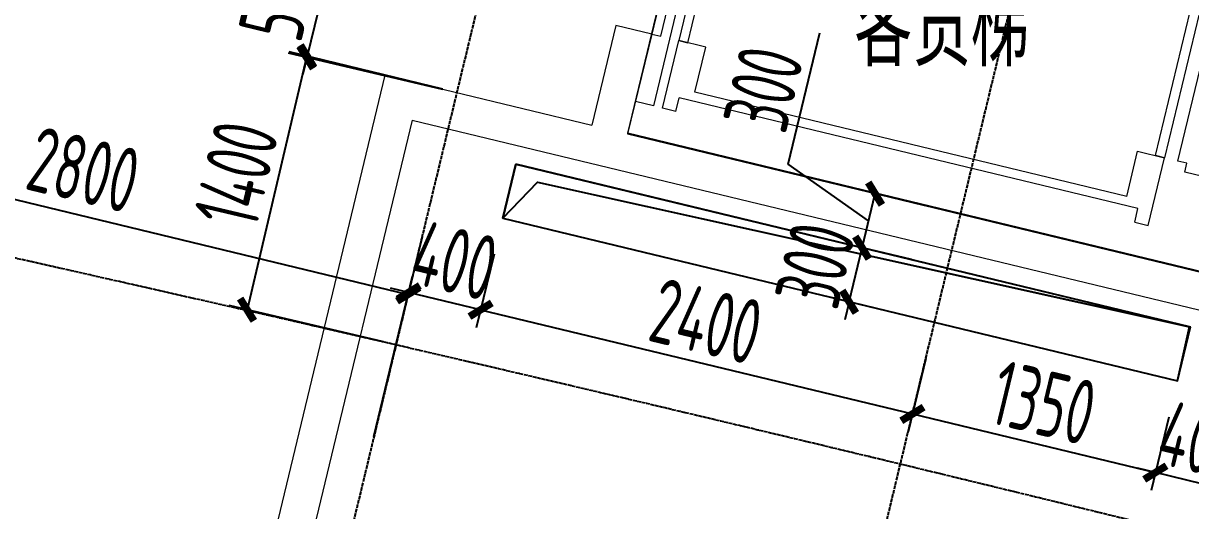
# Model space of a CAD drawing. Header units: millimetres. Extents: x 11677979 to 24947533, y -12764720 to -6308891.
# Drawn here: x 11845248 to 11851555, y -6398795 to -6396166 of the extents above; entities that cross this region are included whole.
import ezdxf
from ezdxf.enums import TextEntityAlignment as Align

# ---------------------------------------------------------------- set-up
doc = ezdxf.new("R2010")
doc.units = ezdxf.units.MM
doc.header["$LTSCALE"] = 10
for name, pattern in [('A2-RG-AXIS$0$CENTER', [2, 1.25, -0.25, 0.25, -0.25]), ('A2-RG-AXIS$0$DOTE', [2.42, 2, -0.2, 0.02, -0.2]), ('A2-RI-F4$0$A2-RG-AXIS$0$CENTER', [2, 1.25, -0.25, 0.25, -0.25]), ('A2-RI-F4$0$A2-RG-AXIS$0$DOTE', [2.42, 2, -0.2, 0.02, -0.2])]:
    doc.linetypes.add(name, pattern=pattern)
for name, color, linetype in [('A2-RB-F4$0$$34$A-DIMS-100', 1, 'Continuous'), ('A2-RB-F4$0$A-DIMS-100', 1, 'Continuous'), ('A2-RG-AXIS$0$A-GRID', 1, 'A2-RG-AXIS$0$CENTER'), ('A2-RI-F4$0$A-HOLE', 2, 'Continuous'), ('A2-RI-F4$0$A-SYMB-AREA', 4, 'Continuous'), ('A2-RI-F4$0$A-SYMB-NAME', 4, 'Continuous'), ('A2-RI-F4$0$A-SYMB-VOID', 35, 'Continuous'), ('A2-RI-F4$0$A2-RB-F4$0$$34$A-DIMS-100', 1, 'Continuous'), ('A2-RI-F4$0$A2-RB-F4$0$A-DIMS-100', 1, 'Continuous'), ('A2-RI-F4$0$A2-RG-AXIS$0$A-GRID', 1, 'A2-RI-F4$0$A2-RG-AXIS$0$CENTER')]:
    doc.layers.add(name, color=color, linetype=linetype)
for name, color, linetype, lineweight in [('A2-RI-F4$0$A-WALL', 7, 'Continuous', 5), ('A2-RI-F4$0$A2-RV-F4$0$$0$an-stairs', 3, 'Continuous', 9), ('A2-RV-F4$0$$0$an-stairs', 3, 'Continuous', 9)]:
    doc.layers.add(name, color=color, linetype=linetype, lineweight=lineweight)
doc.styles.add('A2-RB-F4$0$$0$XD2008', font='hzs.shx', dxfattribs={"width": 0.7, "bigfont": 'hztxt.shx'})
doc.styles.add('A2-RB-F4$0$XD2008', font='hzs.shx', dxfattribs={"width": 0.7, "bigfont": 'hztxt.shx'})
doc.styles.add('A2-RI-F4$0$A2-RB-F4$0$$0$XD2008', font='hzs.shx', dxfattribs={"width": 0.7, "bigfont": 'hztxt.shx'})
doc.styles.add('A2-RI-F4$0$A2-RB-F4$0$XD2008', font='hzs.shx', dxfattribs={"width": 0.7, "bigfont": 'hztxt.shx'})
doc.styles.add('A2-RI-F4$0$ECADI', font='hzs.shx', dxfattribs={"width": 0.7, "bigfont": 'hztxt.shx'})
doc.dimstyles.new('A2-RB-F4$0$$0$XD100$0', dxfattribs={"dimscale": 100, "dimtxt": 3.5, "dimasz": 1, "dimexe": 1, "dimexo": 2, "dimgap": 0.5, "dimtad": 1, "dimdec": 0, "dimdsep": 46, "dimtxsty": 'A2-RB-F4$0$$0$XD2008', "dimblk1": 'A2-RB-F4$0$$20$_ArchTick', "dimblk2": 'A2-RB-F4$0$$20$_ArchTick', "dimsah": 1, "dimcen": 2.5, "dimclrt": 4, "dimaunit": 1, "dimadec": 0, "dimazin": 0, "dimtfac": 1, "dimtdec": 0, "dimtix": 1, "dimtmove": 2, "dimatfit": 3, "dimfxl": 0, "dimtolj": 1, "dimtzin": 0, "dimarcsym": 0})
doc.dimstyles.new('A2-RB-F4$0$XD100$0', dxfattribs={"dimscale": 100, "dimtxt": 3.5, "dimasz": 1, "dimexe": 1, "dimexo": 2, "dimgap": 0.5, "dimtad": 1, "dimdec": 0, "dimdsep": 46, "dimtxsty": 'A2-RB-F4$0$XD2008', "dimblk1": 'A2-RB-F4$0$_ArchTick', "dimblk2": 'A2-RB-F4$0$_ArchTick', "dimsah": 1, "dimcen": 2.5, "dimclrt": 4, "dimaunit": 1, "dimadec": 0, "dimazin": 0, "dimtfac": 1, "dimtdec": 0, "dimtix": 1, "dimtmove": 1, "dimatfit": 3, "dimfxl": 0, "dimtolj": 1, "dimtzin": 0, "dimarcsym": 0})
doc.dimstyles.new('A2-RI-F4$0$A2-RB-F4$0$$0$XD100$0', dxfattribs={"dimscale": 100, "dimtxt": 3.5, "dimasz": 1, "dimexe": 1, "dimexo": 2, "dimgap": 0.5, "dimtad": 1, "dimdec": 0, "dimdsep": 46, "dimtxsty": 'A2-RI-F4$0$A2-RB-F4$0$$0$XD2008', "dimblk1": 'A2-RI-F4$0$A2-RB-F4$0$$20$_ArchTick', "dimblk2": 'A2-RI-F4$0$A2-RB-F4$0$$20$_ArchTick', "dimsah": 1, "dimcen": 2.5, "dimclrt": 4, "dimaunit": 1, "dimadec": 0, "dimazin": 0, "dimtfac": 1, "dimtdec": 0, "dimtix": 1, "dimtmove": 2, "dimatfit": 3, "dimfxl": 0, "dimtolj": 1, "dimtzin": 0, "dimarcsym": 0})
doc.dimstyles.new('A2-RI-F4$0$A2-RB-F4$0$XD100$0', dxfattribs={"dimscale": 100, "dimtxt": 3.5, "dimasz": 1, "dimexe": 1, "dimexo": 2, "dimgap": 0.5, "dimtad": 1, "dimdec": 0, "dimdsep": 46, "dimtxsty": 'A2-RI-F4$0$A2-RB-F4$0$XD2008', "dimblk1": 'A2-RI-F4$0$A2-RB-F4$0$_ArchTick', "dimblk2": 'A2-RI-F4$0$A2-RB-F4$0$_ArchTick', "dimsah": 1, "dimcen": 2.5, "dimclrt": 4, "dimaunit": 1, "dimadec": 0, "dimazin": 0, "dimtfac": 1, "dimtdec": 0, "dimtix": 1, "dimtmove": 1, "dimatfit": 3, "dimfxl": 0, "dimtolj": 1, "dimtzin": 0, "dimarcsym": 0})

# ---------------------------------------------------------------- blocks, each defined once
blk = doc.blocks.new('A2-RV-F4$0$kt1')
at = {"layer": 'A2-RV-F4$0$$0$an-stairs', "color": 3}
for p, q in [((-3296, 1095), (-105.8, 1345.8)), ((-105.8, 1345.8), (105.8, -1345.8)), ((-441, 1143.9), (-515.8, 1138.1)), ((-509.9, 1063.3), (-515.8, 1138.1)), ((-411.6, 770.1), (-441, 1143.9)), ((-3084.3, -1596.7), (-3296, 1095)), ((-3052.1, 863.4), (-509.9, 1063.3)), ((-2973.4, 819.4), (-580.8, 1007.6)), ((-561.2, 758.3), (-580.8, 1007.6)), ((-3282.3, 920.5), (-3182.6, 928.4)), ((-3182.6, 928.4), (-2998.3, -1414.4)), ((-3132.7, 932.3), (-3058, 938.2)), ((-3103.3, 558.4), (-3132.7, 932.3)), ((-3052.1, 863.4), (-3058, 938.2)), ((-2953.8, 570.2), (-2973.4, 819.4)), ((-561.2, 758.3), (-411.6, 770.1)), ((-2953.8, 570.2), (-3103.3, 558.4)), ((-435.7, -836.7), (-286.2, -825)), ((-416.1, -1086), (-435.7, -836.7)), ((-256.8, -1198.8), (-286.2, -825)), ((-2828.4, -1024.9), (-2977.9, -1036.6)), ((-2948.5, -1410.5), (-2977.9, -1036.6)), ((-2808.8, -1274.1), (-2828.4, -1024.9)), ((-337.5, -1129.9), (-2879.6, -1329.8)), ((-416.1, -1086), (-2808.8, -1274.1)), ((-331.6, -1204.7), (-337.5, -1129.9)), ((-331.6, -1204.7), (-256.8, -1198.8)), ((105.8, -1345.8), (-3084.3, -1596.7)), ((-2873.7, -1404.6), (-2879.6, -1329.8)), ((-2998.3, -1414.4), (-3098, -1422.2)), ((-2873.7, -1404.6), (-2948.5, -1410.5))]:
    blk.add_line(p, q, dxfattribs=at)
for points in [[(-61.9, -807.3), (-58, -857.2), (-157.7, -865), (-161.6, -815.2), (-211.4, -819.1), (-336.9, 776), (-287, 779.9), (-290.9, 829.7), (-191.3, 837.6), (-187.3, 787.7), (-137.5, 791.7), (-12.1, -803.4)], [(-398.8, -31.4), (-348.9, -27.4), (-411.6, 770.1), (-461.5, 766.2)], [(-3140.3, -246.9), (-3190.2, -250.9), (-3252.9, 546.7), (-3203, 550.6)], [(-2990.8, -235.2), (-3040.6, -239.1), (-3103.3, 558.4), (-3053.5, 562.4)], [(-398.8, -31.4), (-348.9, -27.4), (-286.2, -825), (-336.1, -828.9)], [(-3140.3, -246.9), (-3190.2, -250.9), (-3127.4, -1048.4), (-3077.6, -1044.5)], [(-2990.8, -235.2), (-3040.6, -239.1), (-2977.9, -1036.6), (-2928.1, -1032.7)]]:
    blk.add_lwpolyline(points, close=True, dxfattribs=at)
blk = doc.blocks.new('A2-RV-F4')
at = {"rotation": 341.952321880232}
blk.add_blockref('A2-RV-F4$0$kt1', (11851941.2, -6396195.8), dxfattribs=at)
blk = doc.blocks.new('A2-RB-F4$0$$20$_ArchTick')
at = {"color": 0, "linetype": 'ByBlock', "const_width": 0.4}
blk.add_lwpolyline([(-0.5, -0.5), (0.5, 0.5)], dxfattribs=at)
blk = doc.blocks.new('*D346')
at = {"layer": 'A2-RB-F4$0$$34$A-DIMS-100', "color": 0, "lineweight": -2, "ltscale": 3, "transparency": 16777216}
for p, q in [((11844420.3, -6397738.7), (11844628.5, -6396874.8)), ((11844605.1, -6396972.1), (11847327.1, -6397628.1)), ((11847142.3, -6398394.8), (11847350.5, -6397530.9))]:
    blk.add_line(p, q, dxfattribs=at)
at = {"layer": 'Defpoints', "color": 0, "ltscale": 3, "transparency": 16777216}
for p in [(11847327.1, -6397628.1), (11844373.4, -6397933.1), (11847095.5, -6398589.2)]:
    blk.add_point(p, dxfattribs=at)
at = {"layer": 'A2-RB-F4$0$$34$A-DIMS-100', "color": 0, "lineweight": -2, "ltscale": 3, "transparency": 16777216, "xscale": 100, "yscale": 100, "zscale": 100}
for p, rotation in [((11844605.1, -6396972.1), 166.448663403082), ((11847327.1, -6397628.1), 346.448663403082)]:
    blk.add_blockref('A2-RB-F4$0$$20$_ArchTick', p, dxfattribs=dict(at, rotation=rotation))
at = {"layer": 'A2-RB-F4$0$$34$A-DIMS-100', "color": 4, "ltscale": 3, "transparency": 16777216, "insert": (11845573.4, -6396956.2), "char_height": 350, "attachment_point": 5, "rotation": 346.44866, "style": 'A2-RB-F4$0$$0$XD2008'}
blk.add_mtext('\\A1;2800', dxfattribs=at)
blk = doc.blocks.new('A2-RB-F4$0$_ArchTick')
at = {"color": 0, "linetype": 'ByBlock', "const_width": 0.4}
blk.add_lwpolyline([(-0.5, -0.5), (0.5, 0.5)], dxfattribs=at)
blk = doc.blocks.new('*D288')
at = {"layer": 'A2-RB-F4$0$A-DIMS-100', "color": 0, "lineweight": -2, "transparency": 16777216}
for p, q in [((11847401.9, -6397317.7), (11847306.2, -6397714.8)), ((11847790.8, -6397411.5), (11847695.1, -6397808.5)), ((11847329.7, -6397617.5), (11847232.4, -6397594.1)), ((11847718.5, -6397711.3), (11847329.7, -6397617.5)), ((11847718.5, -6397711.3), (11847815.7, -6397734.7))]:
    blk.add_line(p, q, dxfattribs=at)
at = {"layer": 'Defpoints', "color": 0, "transparency": 16777216}
for p in [(11847448.8, -6397123.3), (11847837.6, -6397217), (11847329.7, -6397617.5)]:
    blk.add_point(p, dxfattribs=at)
at = {"layer": 'A2-RB-F4$0$A-DIMS-100', "color": 0, "lineweight": -2, "transparency": 16777216, "xscale": 100, "yscale": 100, "zscale": 100}
for p, rotation in [((11847329.7, -6397617.5), 346.4486596404055), ((11847718.5, -6397711.3), 166.4486596404056)]:
    blk.add_blockref('A2-RB-F4$0$_ArchTick', p, dxfattribs=dict(at, rotation=rotation))
at = {"layer": 'A2-RB-F4$0$A-DIMS-100', "color": 4, "transparency": 16777216, "insert": (11847576.8, -6397445.7), "char_height": 350, "attachment_point": 5, "rotation": 346.44866, "style": 'A2-RB-F4$0$XD2008'}
blk.add_mtext('\\A1;400', dxfattribs=at)
blk = doc.blocks.new('*D289')
at = {"layer": 'A2-RB-F4$0$A-DIMS-100', "color": 0, "lineweight": -2, "transparency": 16777216}
for p, q in [((11847790.8, -6397411.5), (11847695.1, -6397808.5)), ((11847718.5, -6397711.3), (11850051.7, -6398273.6)), ((11850124, -6397973.8), (11850028.3, -6398370.8))]:
    blk.add_line(p, q, dxfattribs=at)
at = {"layer": 'Defpoints', "color": 0, "transparency": 16777216}
for p in [(11847837.6, -6397217), (11850170.8, -6397779.4), (11850051.7, -6398273.6)]:
    blk.add_point(p, dxfattribs=at)
at = {"layer": 'A2-RB-F4$0$A-DIMS-100', "color": 0, "lineweight": -2, "transparency": 16777216, "xscale": 100, "yscale": 100, "zscale": 100}
for p, rotation in [((11847718.5, -6397711.3), 166.4486538849018), ((11850051.7, -6398273.6), 346.4486538849018)]:
    blk.add_blockref('A2-RB-F4$0$_ArchTick', p, dxfattribs=dict(at, rotation=rotation))
at = {"layer": 'A2-RB-F4$0$A-DIMS-100', "color": 4, "transparency": 16777216, "insert": (11848937.8, -6397773.7), "char_height": 350, "attachment_point": 5, "rotation": 346.44865, "style": 'A2-RB-F4$0$XD2008'}
blk.add_mtext('\\A1;2400', dxfattribs=at)
blk = doc.blocks.new('*D290')
at = {"layer": 'A2-RB-F4$0$A-DIMS-100', "color": 0, "lineweight": -2, "transparency": 16777216}
for p, q in [((11850124, -6397973.8), (11850028.3, -6398370.8)), ((11850051.7, -6398273.6), (11851364.1, -6398590)), ((11851436.4, -6398290.2), (11851340.7, -6398687.2))]:
    blk.add_line(p, q, dxfattribs=at)
at = {"layer": 'Defpoints', "color": 0, "transparency": 16777216}
for p in [(11850170.8, -6397779.4), (11851483.2, -6398095.7), (11851364.1, -6398590)]:
    blk.add_point(p, dxfattribs=at)
at = {"layer": 'A2-RB-F4$0$A-DIMS-100', "color": 0, "lineweight": -2, "transparency": 16777216, "xscale": 100, "yscale": 100, "zscale": 100}
for p, rotation in [((11850051.7, -6398273.6), 166.4486538847832), ((11851364.1, -6398590), 346.4486538847832)]:
    blk.add_blockref('A2-RB-F4$0$_ArchTick', p, dxfattribs=dict(at, rotation=rotation))
at = {"layer": 'A2-RB-F4$0$A-DIMS-100', "color": 4, "transparency": 16777216, "insert": (11850760.6, -6398213.1), "char_height": 350, "attachment_point": 5, "rotation": 346.44865, "style": 'A2-RB-F4$0$XD2008'}
blk.add_mtext('\\A1;1350', dxfattribs=at)
blk = doc.blocks.new('*D291')
at = {"layer": 'A2-RB-F4$0$A-DIMS-100', "color": 0, "lineweight": -2, "transparency": 16777216}
for p, q in [((11851436.4, -6398290.2), (11851340.7, -6398687.2)), ((11851825.2, -6398383.9), (11851729.6, -6398780.9)), ((11851364.1, -6398590), (11851266.9, -6398566.5)), ((11851753, -6398683.7), (11851364.1, -6398590)), ((11851753, -6398683.7), (11851850.2, -6398707.1))]:
    blk.add_line(p, q, dxfattribs=at)
at = {"layer": 'Defpoints', "color": 0, "transparency": 16777216}
for p in [(11851483.2, -6398095.7), (11851872.1, -6398189.5), (11851364.1, -6398590)]:
    blk.add_point(p, dxfattribs=at)
at = {"layer": 'A2-RB-F4$0$A-DIMS-100', "color": 0, "lineweight": -2, "transparency": 16777216, "xscale": 100, "yscale": 100, "zscale": 100}
for p, rotation in [((11851364.1, -6398590), 346.4486941735833), ((11851753, -6398683.7), 166.4486941735833)]:
    blk.add_blockref('A2-RB-F4$0$_ArchTick', p, dxfattribs=dict(at, rotation=rotation))
at = {"layer": 'A2-RB-F4$0$A-DIMS-100', "color": 4, "transparency": 16777216, "insert": (11851611.3, -6398418.1), "char_height": 350, "attachment_point": 5, "rotation": 346.44869, "style": 'A2-RB-F4$0$XD2008'}
blk.add_mtext('\\A1;400', dxfattribs=at)
blk = doc.blocks.new('*D317')
at = {"layer": 'A2-RB-F4$0$A-DIMS-100', "color": 0, "lineweight": -2, "transparency": 16777216}
for p, q in [((11846777.3, -6396349.1), (11846456.3, -6397710.9)), ((11847514, -6396522.8), (11846680, -6396326.2)), ((11847193, -6397884.6), (11846359, -6397688))]:
    blk.add_line(p, q, dxfattribs=at)
at = {"layer": 'Defpoints', "color": 0, "transparency": 16777216}
for p in [(11847708.7, -6396568.7), (11846456.3, -6397710.9), (11847387.7, -6397930.5)]:
    blk.add_point(p, dxfattribs=at)
at = {"layer": 'A2-RB-F4$0$A-DIMS-100', "color": 0, "lineweight": -2, "transparency": 16777216, "xscale": 100, "yscale": 100, "zscale": 100}
for p, rotation in [((11846777.3, -6396349.1), 76.73599419999337), ((11846456.3, -6397710.9), 256.7359941999933)]:
    blk.add_blockref('A2-RB-F4$0$_ArchTick', p, dxfattribs=dict(at, rotation=rotation))
at = {"layer": 'A2-RB-F4$0$A-DIMS-100', "color": 4, "transparency": 16777216, "insert": (11846397.8, -6396978.4), "char_height": 350, "attachment_point": 5, "rotation": 76.73599, "style": 'A2-RB-F4$0$XD2008'}
blk.add_mtext('\\A1;1400', dxfattribs=at)
blk = doc.blocks.new('*D318')
at = {"layer": 'A2-RB-F4$0$A-DIMS-100', "color": 0, "lineweight": -2, "transparency": 16777216}
for p, q in [((11846912.7, -6395804.1), (11846936.3, -6395706.9)), ((11847645.3, -6395981.9), (11846815.5, -6395780.5)), ((11846912.7, -6395804.1), (11846781.7, -6396343.7)), ((11847514.3, -6396521.5), (11846684.5, -6396320.1)), ((11846781.7, -6396343.7), (11846758.1, -6396440.8))]:
    blk.add_line(p, q, dxfattribs=at)
at = {"layer": 'Defpoints', "color": 0, "transparency": 16777216}
for p in [(11847839.7, -6396029.1), (11846781.7, -6396343.7), (11847708.7, -6396568.7)]:
    blk.add_point(p, dxfattribs=at)
at = {"layer": 'A2-RB-F4$0$A-DIMS-100', "color": 0, "lineweight": -2, "transparency": 16777216, "xscale": 100, "yscale": 100, "zscale": 100}
for p, rotation in [((11846912.7, -6395804.1), 256.3555000022105), ((11846781.7, -6396343.7), 76.35550000221056)]:
    blk.add_blockref('A2-RB-F4$0$_ArchTick', p, dxfattribs=dict(at, rotation=rotation))
at = {"layer": 'A2-RB-F4$0$A-DIMS-100', "color": 4, "transparency": 16777216, "insert": (11846628.6, -6396020.8), "char_height": 350, "attachment_point": 5, "rotation": 76.3555, "style": 'A2-RB-F4$0$XD2008'}
blk.add_mtext('\\A1;550', dxfattribs=at)
blk = doc.blocks.new('*D320')
at = {"layer": 'A2-RB-F4$0$A-DIMS-100', "color": 0, "lineweight": -2, "transparency": 16777216}
for p, q in [((11849779.5, -6397376.5), (11849803, -6397279.3)), ((11850046.7, -6397440.9), (11849682.3, -6397353.1)), ((11849709.2, -6397668.1), (11849779.5, -6397376.5)), ((11849976.4, -6397732.5), (11849612, -6397644.7)), ((11849709.2, -6397668.1), (11849685.8, -6397765.4))]:
    blk.add_line(p, q, dxfattribs=at)
at = {"layer": 'Defpoints', "color": 0, "transparency": 16777216}
for p in [(11849779.5, -6397376.5), (11850241.1, -6397487.7), (11850170.8, -6397779.4)]:
    blk.add_point(p, dxfattribs=at)
at = {"layer": 'A2-RB-F4$0$A-DIMS-100', "color": 0, "lineweight": -2, "transparency": 16777216, "xscale": 100, "yscale": 100, "zscale": 100}
for p, rotation in [((11849779.5, -6397376.5), 256.4486365041279), ((11849709.2, -6397668.1), 76.44863650412783)]:
    blk.add_blockref('A2-RB-F4$0$_ArchTick', p, dxfattribs=dict(at, rotation=rotation))
at = {"layer": 'A2-RB-F4$0$A-DIMS-100', "color": 4, "transparency": 16777216, "insert": (11849525.7, -6397469.6), "char_height": 350, "attachment_point": 5, "rotation": 76.44864, "style": 'A2-RB-F4$0$XD2008'}
blk.add_mtext('\\A1;300', dxfattribs=at)
blk = doc.blocks.new('*D321')
at = {"layer": 'A2-RB-F4$0$A-DIMS-100', "color": 0, "lineweight": -2, "transparency": 16777216}
for p, q in [((11849379.8, -6396926.1), (11849550.8, -6396216.4)), ((11849814.7, -6397230.7), (11849379.8, -6396926.1)), ((11850117, -6397149.2), (11849752.6, -6397061.4)), ((11849779.5, -6397376.5), (11849849.8, -6397084.8)), ((11850046.7, -6397440.9), (11849682.3, -6397353.1))]:
    blk.add_line(p, q, dxfattribs=at)
at = {"layer": 'Defpoints', "color": 0, "transparency": 16777216}
for p in [(11849849.8, -6397084.8), (11850311.4, -6397196.1), (11850241.1, -6397487.7)]:
    blk.add_point(p, dxfattribs=at)
at = {"layer": 'A2-RB-F4$0$A-DIMS-100', "color": 0, "lineweight": -2, "transparency": 16777216, "xscale": 100, "yscale": 100, "zscale": 100}
for p, rotation in [((11849849.8, -6397084.8), 76.44863650412785), ((11849779.5, -6397376.5), 256.4486365041279)]:
    blk.add_blockref('A2-RB-F4$0$_ArchTick', p, dxfattribs=dict(at, rotation=rotation))
at = {"layer": 'A2-RB-F4$0$A-DIMS-100', "color": 4, "transparency": 16777216, "insert": (11849246.6, -6396518.5), "char_height": 350, "attachment_point": 5, "rotation": 76.44864, "style": 'A2-RB-F4$0$XD2008'}
blk.add_mtext('\\A1;300', dxfattribs=at)
blk = doc.blocks.new('A2-RG-AXIS')
at = {"layer": 'A2-RG-AXIS$0$A-GRID', "linetype": 'A2-RG-AXIS$0$DOTE'}
for p, q in [((11852463.3, -6376318.4), (11846488, -6401109.5)), ((11845769.4, -6416040.8), (11855178.4, -6377003.5))]:
    blk.add_line(p, q, dxfattribs=at)
for radius in [304100, 300800]:
    blk.add_arc((11778730.7, -6694178.7), radius, 75.589285, 95.407644, dxfattribs=at)
blk = doc.blocks.new('A2-RI-F4$0$5erhfh')
at = {"layer": 'A2-RI-F4$0$A-SYMB-AREA', "style": 'A2-RI-F4$0$ECADI', "width": 0.7}
blk.add_attdef('340M2', text='', height=2.5, dxfattribs=at).set_placement((0, 1.25), align=Align.MIDDLE_LEFT)
at = {"layer": 'A2-RI-F4$0$A-SYMB-NAME', "style": 'A2-RI-F4$0$ECADI', "width": 0.7}
blk.add_attdef('CHINESENAME', (-12.292, 3.087), '', height=4.5, dxfattribs=at)
blk = doc.blocks.new('A2-RI-F4$0$A2-RB-F4$0$$20$_ArchTick')
at = {"color": 0, "linetype": 'ByBlock', "const_width": 0.4}
blk.add_lwpolyline([(-0.5, -0.5), (0.5, 0.5)], dxfattribs=at)
blk = doc.blocks.new('*D871')
at = {"layer": 'A2-RI-F4$0$A2-RB-F4$0$$34$A-DIMS-100', "color": 0, "lineweight": -2, "ltscale": 3, "transparency": 16777216}
for p, q in [((11844420.3, -6397738.7), (11844628.5, -6396874.8)), ((11844605.1, -6396972.1), (11847327.1, -6397628.1)), ((11847142.3, -6398394.8), (11847350.5, -6397530.9))]:
    blk.add_line(p, q, dxfattribs=at)
at = {"layer": 'Defpoints', "color": 0, "ltscale": 3, "transparency": 16777216}
for p in [(11847327.1, -6397628.1), (11844373.4, -6397933.1), (11847095.5, -6398589.2)]:
    blk.add_point(p, dxfattribs=at)
at = {"layer": 'A2-RI-F4$0$A2-RB-F4$0$$34$A-DIMS-100', "color": 0, "lineweight": -2, "ltscale": 3, "transparency": 16777216, "xscale": 100, "yscale": 100, "zscale": 100}
for p, rotation in [((11844605.1, -6396972.1), 166.448663403082), ((11847327.1, -6397628.1), 346.448663403082)]:
    blk.add_blockref('A2-RI-F4$0$A2-RB-F4$0$$20$_ArchTick', p, dxfattribs=dict(at, rotation=rotation))
at = {"layer": 'A2-RI-F4$0$A2-RB-F4$0$$34$A-DIMS-100', "color": 4, "ltscale": 3, "transparency": 16777216, "insert": (11845573.4, -6396956.2), "char_height": 350, "attachment_point": 5, "rotation": 346.44866, "style": 'A2-RI-F4$0$A2-RB-F4$0$$0$XD2008'}
blk.add_mtext('\\A1;2800', dxfattribs=at)
blk = doc.blocks.new('A2-RI-F4$0$A2-RB-F4$0$_ArchTick')
at = {"color": 0, "linetype": 'ByBlock', "const_width": 0.4}
blk.add_lwpolyline([(-0.5, -0.5), (0.5, 0.5)], dxfattribs=at)
blk = doc.blocks.new('*D813')
at = {"layer": 'A2-RI-F4$0$A2-RB-F4$0$A-DIMS-100', "color": 0, "lineweight": -2, "transparency": 16777216}
for p, q in [((11847401.9, -6397317.7), (11847306.2, -6397714.8)), ((11847790.8, -6397411.5), (11847695.1, -6397808.5)), ((11847329.7, -6397617.5), (11847232.4, -6397594.1)), ((11847718.5, -6397711.3), (11847329.7, -6397617.5)), ((11847718.5, -6397711.3), (11847815.7, -6397734.7))]:
    blk.add_line(p, q, dxfattribs=at)
at = {"layer": 'Defpoints', "color": 0, "transparency": 16777216}
for p in [(11847448.8, -6397123.3), (11847837.6, -6397217), (11847329.7, -6397617.5)]:
    blk.add_point(p, dxfattribs=at)
at = {"layer": 'A2-RI-F4$0$A2-RB-F4$0$A-DIMS-100', "color": 0, "lineweight": -2, "transparency": 16777216, "xscale": 100, "yscale": 100, "zscale": 100}
for p, rotation in [((11847329.7, -6397617.5), 346.4486596404055), ((11847718.5, -6397711.3), 166.4486596404056)]:
    blk.add_blockref('A2-RI-F4$0$A2-RB-F4$0$_ArchTick', p, dxfattribs=dict(at, rotation=rotation))
at = {"layer": 'A2-RI-F4$0$A2-RB-F4$0$A-DIMS-100', "color": 4, "transparency": 16777216, "insert": (11847576.8, -6397445.7), "char_height": 350, "attachment_point": 5, "rotation": 346.44866, "style": 'A2-RI-F4$0$A2-RB-F4$0$XD2008'}
blk.add_mtext('\\A1;400', dxfattribs=at)
blk = doc.blocks.new('*D814')
at = {"layer": 'A2-RI-F4$0$A2-RB-F4$0$A-DIMS-100', "color": 0, "lineweight": -2, "transparency": 16777216}
for p, q in [((11847790.8, -6397411.5), (11847695.1, -6397808.5)), ((11847718.5, -6397711.3), (11850051.7, -6398273.6)), ((11850124, -6397973.8), (11850028.3, -6398370.8))]:
    blk.add_line(p, q, dxfattribs=at)
at = {"layer": 'Defpoints', "color": 0, "transparency": 16777216}
for p in [(11847837.6, -6397217), (11850170.8, -6397779.4), (11850051.7, -6398273.6)]:
    blk.add_point(p, dxfattribs=at)
at = {"layer": 'A2-RI-F4$0$A2-RB-F4$0$A-DIMS-100', "color": 0, "lineweight": -2, "transparency": 16777216, "xscale": 100, "yscale": 100, "zscale": 100}
for p, rotation in [((11847718.5, -6397711.3), 166.4486538849018), ((11850051.7, -6398273.6), 346.4486538849018)]:
    blk.add_blockref('A2-RI-F4$0$A2-RB-F4$0$_ArchTick', p, dxfattribs=dict(at, rotation=rotation))
at = {"layer": 'A2-RI-F4$0$A2-RB-F4$0$A-DIMS-100', "color": 4, "transparency": 16777216, "insert": (11848937.8, -6397773.7), "char_height": 350, "attachment_point": 5, "rotation": 346.44865, "style": 'A2-RI-F4$0$A2-RB-F4$0$XD2008'}
blk.add_mtext('\\A1;2400', dxfattribs=at)
blk = doc.blocks.new('*D815')
at = {"layer": 'A2-RI-F4$0$A2-RB-F4$0$A-DIMS-100', "color": 0, "lineweight": -2, "transparency": 16777216}
for p, q in [((11850124, -6397973.8), (11850028.3, -6398370.8)), ((11850051.7, -6398273.6), (11851364.1, -6398590)), ((11851436.4, -6398290.2), (11851340.7, -6398687.2))]:
    blk.add_line(p, q, dxfattribs=at)
at = {"layer": 'Defpoints', "color": 0, "transparency": 16777216}
for p in [(11850170.8, -6397779.4), (11851483.2, -6398095.7), (11851364.1, -6398590)]:
    blk.add_point(p, dxfattribs=at)
at = {"layer": 'A2-RI-F4$0$A2-RB-F4$0$A-DIMS-100', "color": 0, "lineweight": -2, "transparency": 16777216, "xscale": 100, "yscale": 100, "zscale": 100}
for p, rotation in [((11850051.7, -6398273.6), 166.4486538847832), ((11851364.1, -6398590), 346.4486538847832)]:
    blk.add_blockref('A2-RI-F4$0$A2-RB-F4$0$_ArchTick', p, dxfattribs=dict(at, rotation=rotation))
at = {"layer": 'A2-RI-F4$0$A2-RB-F4$0$A-DIMS-100', "color": 4, "transparency": 16777216, "insert": (11850760.6, -6398213.1), "char_height": 350, "attachment_point": 5, "rotation": 346.44865, "style": 'A2-RI-F4$0$A2-RB-F4$0$XD2008'}
blk.add_mtext('\\A1;1350', dxfattribs=at)
blk = doc.blocks.new('*D816')
at = {"layer": 'A2-RI-F4$0$A2-RB-F4$0$A-DIMS-100', "color": 0, "lineweight": -2, "transparency": 16777216}
for p, q in [((11851436.4, -6398290.2), (11851340.7, -6398687.2)), ((11851825.2, -6398383.9), (11851729.6, -6398780.9)), ((11851364.1, -6398590), (11851266.9, -6398566.5)), ((11851753, -6398683.7), (11851364.1, -6398590)), ((11851753, -6398683.7), (11851850.2, -6398707.1))]:
    blk.add_line(p, q, dxfattribs=at)
at = {"layer": 'Defpoints', "color": 0, "transparency": 16777216}
for p in [(11851483.2, -6398095.7), (11851872.1, -6398189.5), (11851364.1, -6398590)]:
    blk.add_point(p, dxfattribs=at)
at = {"layer": 'A2-RI-F4$0$A2-RB-F4$0$A-DIMS-100', "color": 0, "lineweight": -2, "transparency": 16777216, "xscale": 100, "yscale": 100, "zscale": 100}
for p, rotation in [((11851364.1, -6398590), 346.4486941735833), ((11851753, -6398683.7), 166.4486941735833)]:
    blk.add_blockref('A2-RI-F4$0$A2-RB-F4$0$_ArchTick', p, dxfattribs=dict(at, rotation=rotation))
at = {"layer": 'A2-RI-F4$0$A2-RB-F4$0$A-DIMS-100', "color": 4, "transparency": 16777216, "insert": (11851611.3, -6398418.1), "char_height": 350, "attachment_point": 5, "rotation": 346.44869, "style": 'A2-RI-F4$0$A2-RB-F4$0$XD2008'}
blk.add_mtext('\\A1;400', dxfattribs=at)
blk = doc.blocks.new('*D842')
at = {"layer": 'A2-RI-F4$0$A2-RB-F4$0$A-DIMS-100', "color": 0, "lineweight": -2, "transparency": 16777216}
for p, q in [((11846777.3, -6396349.1), (11846456.3, -6397710.9)), ((11847514, -6396522.8), (11846680, -6396326.2)), ((11847193, -6397884.6), (11846359, -6397688))]:
    blk.add_line(p, q, dxfattribs=at)
at = {"layer": 'Defpoints', "color": 0, "transparency": 16777216}
for p in [(11847708.7, -6396568.7), (11846456.3, -6397710.9), (11847387.7, -6397930.5)]:
    blk.add_point(p, dxfattribs=at)
at = {"layer": 'A2-RI-F4$0$A2-RB-F4$0$A-DIMS-100', "color": 0, "lineweight": -2, "transparency": 16777216, "xscale": 100, "yscale": 100, "zscale": 100}
for p, rotation in [((11846777.3, -6396349.1), 76.73599419999337), ((11846456.3, -6397710.9), 256.7359941999933)]:
    blk.add_blockref('A2-RI-F4$0$A2-RB-F4$0$_ArchTick', p, dxfattribs=dict(at, rotation=rotation))
at = {"layer": 'A2-RI-F4$0$A2-RB-F4$0$A-DIMS-100', "color": 4, "transparency": 16777216, "insert": (11846397.8, -6396978.4), "char_height": 350, "attachment_point": 5, "rotation": 76.73599, "style": 'A2-RI-F4$0$A2-RB-F4$0$XD2008'}
blk.add_mtext('\\A1;1400', dxfattribs=at)
blk = doc.blocks.new('*D843')
at = {"layer": 'A2-RI-F4$0$A2-RB-F4$0$A-DIMS-100', "color": 0, "lineweight": -2, "transparency": 16777216}
for p, q in [((11846912.7, -6395804.1), (11846936.3, -6395706.9)), ((11847645.3, -6395981.9), (11846815.5, -6395780.5)), ((11846912.7, -6395804.1), (11846781.7, -6396343.7)), ((11847514.3, -6396521.5), (11846684.5, -6396320.1)), ((11846781.7, -6396343.7), (11846758.1, -6396440.8))]:
    blk.add_line(p, q, dxfattribs=at)
at = {"layer": 'Defpoints', "color": 0, "transparency": 16777216}
for p in [(11847839.7, -6396029.1), (11846781.7, -6396343.7), (11847708.7, -6396568.7)]:
    blk.add_point(p, dxfattribs=at)
at = {"layer": 'A2-RI-F4$0$A2-RB-F4$0$A-DIMS-100', "color": 0, "lineweight": -2, "transparency": 16777216, "xscale": 100, "yscale": 100, "zscale": 100}
for p, rotation in [((11846912.7, -6395804.1), 256.3555000022105), ((11846781.7, -6396343.7), 76.35550000221056)]:
    blk.add_blockref('A2-RI-F4$0$A2-RB-F4$0$_ArchTick', p, dxfattribs=dict(at, rotation=rotation))
at = {"layer": 'A2-RI-F4$0$A2-RB-F4$0$A-DIMS-100', "color": 4, "transparency": 16777216, "insert": (11846628.6, -6396020.8), "char_height": 350, "attachment_point": 5, "rotation": 76.3555, "style": 'A2-RI-F4$0$A2-RB-F4$0$XD2008'}
blk.add_mtext('\\A1;550', dxfattribs=at)
blk = doc.blocks.new('*D845')
at = {"layer": 'A2-RI-F4$0$A2-RB-F4$0$A-DIMS-100', "color": 0, "lineweight": -2, "transparency": 16777216}
for p, q in [((11849779.5, -6397376.5), (11849803, -6397279.3)), ((11850046.7, -6397440.9), (11849682.3, -6397353.1)), ((11849709.2, -6397668.1), (11849779.5, -6397376.5)), ((11849976.4, -6397732.5), (11849612, -6397644.7)), ((11849709.2, -6397668.1), (11849685.8, -6397765.4))]:
    blk.add_line(p, q, dxfattribs=at)
at = {"layer": 'Defpoints', "color": 0, "transparency": 16777216}
for p in [(11849779.5, -6397376.5), (11850241.1, -6397487.7), (11850170.8, -6397779.4)]:
    blk.add_point(p, dxfattribs=at)
at = {"layer": 'A2-RI-F4$0$A2-RB-F4$0$A-DIMS-100', "color": 0, "lineweight": -2, "transparency": 16777216, "xscale": 100, "yscale": 100, "zscale": 100}
for p, rotation in [((11849779.5, -6397376.5), 256.4486365041279), ((11849709.2, -6397668.1), 76.44863650412783)]:
    blk.add_blockref('A2-RI-F4$0$A2-RB-F4$0$_ArchTick', p, dxfattribs=dict(at, rotation=rotation))
at = {"layer": 'A2-RI-F4$0$A2-RB-F4$0$A-DIMS-100', "color": 4, "transparency": 16777216, "insert": (11849525.7, -6397469.6), "char_height": 350, "attachment_point": 5, "rotation": 76.44864, "style": 'A2-RI-F4$0$A2-RB-F4$0$XD2008'}
blk.add_mtext('\\A1;300', dxfattribs=at)
blk = doc.blocks.new('*D846')
at = {"layer": 'A2-RI-F4$0$A2-RB-F4$0$A-DIMS-100', "color": 0, "lineweight": -2, "transparency": 16777216}
for p, q in [((11849379.8, -6396926.1), (11849550.8, -6396216.4)), ((11849814.7, -6397230.7), (11849379.8, -6396926.1)), ((11850117, -6397149.2), (11849752.6, -6397061.4)), ((11849779.5, -6397376.5), (11849849.8, -6397084.8)), ((11850046.7, -6397440.9), (11849682.3, -6397353.1))]:
    blk.add_line(p, q, dxfattribs=at)
at = {"layer": 'Defpoints', "color": 0, "transparency": 16777216}
for p in [(11849849.8, -6397084.8), (11850311.4, -6397196.1), (11850241.1, -6397487.7)]:
    blk.add_point(p, dxfattribs=at)
at = {"layer": 'A2-RI-F4$0$A2-RB-F4$0$A-DIMS-100', "color": 0, "lineweight": -2, "transparency": 16777216, "xscale": 100, "yscale": 100, "zscale": 100}
for p, rotation in [((11849849.8, -6397084.8), 76.44863650412785), ((11849779.5, -6397376.5), 256.4486365041279)]:
    blk.add_blockref('A2-RI-F4$0$A2-RB-F4$0$_ArchTick', p, dxfattribs=dict(at, rotation=rotation))
at = {"layer": 'A2-RI-F4$0$A2-RB-F4$0$A-DIMS-100', "color": 4, "transparency": 16777216, "insert": (11849246.6, -6396518.5), "char_height": 350, "attachment_point": 5, "rotation": 76.44864, "style": 'A2-RI-F4$0$A2-RB-F4$0$XD2008'}
blk.add_mtext('\\A1;300', dxfattribs=at)
blk = doc.blocks.new('A2-RI-F4$0$A2-RG-AXIS')
at = {"layer": 'A2-RI-F4$0$A2-RG-AXIS$0$A-GRID', "linetype": 'A2-RI-F4$0$A2-RG-AXIS$0$DOTE'}
for p, q in [((11852463.3, -6376318.4), (11846488, -6401109.5)), ((11845769.4, -6416040.8), (11855178.4, -6377003.5))]:
    blk.add_line(p, q, dxfattribs=at)
for radius in [304100, 300800]:
    blk.add_arc((11778730.7, -6694178.7), radius, 75.589285, 95.407644, dxfattribs=at)
blk = doc.blocks.new('A2-RI-F4$0$A2-RV-F4$0$kt1')
at = {"layer": 'A2-RI-F4$0$A2-RV-F4$0$$0$an-stairs', "color": 3}
for p, q in [((-3296, 1095), (-105.8, 1345.8)), ((-105.8, 1345.8), (105.8, -1345.8)), ((-441, 1143.9), (-515.8, 1138.1)), ((-509.9, 1063.3), (-515.8, 1138.1)), ((-411.6, 770.1), (-441, 1143.9)), ((-3084.3, -1596.7), (-3296, 1095)), ((-3052.1, 863.4), (-509.9, 1063.3)), ((-2973.4, 819.4), (-580.8, 1007.6)), ((-561.2, 758.3), (-580.8, 1007.6)), ((-3282.3, 920.5), (-3182.6, 928.4)), ((-3182.6, 928.4), (-2998.3, -1414.4)), ((-3132.7, 932.3), (-3058, 938.2)), ((-3103.3, 558.4), (-3132.7, 932.3)), ((-3052.1, 863.4), (-3058, 938.2)), ((-2953.8, 570.2), (-2973.4, 819.4)), ((-561.2, 758.3), (-411.6, 770.1)), ((-2953.8, 570.2), (-3103.3, 558.4)), ((-435.7, -836.7), (-286.2, -825)), ((-416.1, -1086), (-435.7, -836.7)), ((-256.8, -1198.8), (-286.2, -825)), ((-2828.4, -1024.9), (-2977.9, -1036.6)), ((-2948.5, -1410.5), (-2977.9, -1036.6)), ((-2808.8, -1274.1), (-2828.4, -1024.9)), ((-337.5, -1129.9), (-2879.6, -1329.8)), ((-416.1, -1086), (-2808.8, -1274.1)), ((-331.6, -1204.7), (-337.5, -1129.9)), ((-331.6, -1204.7), (-256.8, -1198.8)), ((105.8, -1345.8), (-3084.3, -1596.7)), ((-2873.7, -1404.6), (-2879.6, -1329.8)), ((-2998.3, -1414.4), (-3098, -1422.2)), ((-2873.7, -1404.6), (-2948.5, -1410.5))]:
    blk.add_line(p, q, dxfattribs=at)
for points in [[(-61.9, -807.3), (-58, -857.2), (-157.7, -865), (-161.6, -815.2), (-211.4, -819.1), (-336.9, 776), (-287, 779.9), (-290.9, 829.7), (-191.3, 837.6), (-187.3, 787.7), (-137.5, 791.7), (-12.1, -803.4)], [(-398.8, -31.4), (-348.9, -27.4), (-411.6, 770.1), (-461.5, 766.2)], [(-3140.3, -246.9), (-3190.2, -250.9), (-3252.9, 546.7), (-3203, 550.6)], [(-2990.8, -235.2), (-3040.6, -239.1), (-3103.3, 558.4), (-3053.5, 562.4)], [(-398.8, -31.4), (-348.9, -27.4), (-286.2, -825), (-336.1, -828.9)], [(-3140.3, -246.9), (-3190.2, -250.9), (-3127.4, -1048.4), (-3077.6, -1044.5)], [(-2990.8, -235.2), (-3040.6, -239.1), (-2977.9, -1036.6), (-2928.1, -1032.7)]]:
    blk.add_lwpolyline(points, close=True, dxfattribs=at)
blk = doc.blocks.new('A2-RI-F4$0$A2-RV-F4')
at = {"rotation": 341.952321880232}
blk.add_blockref('A2-RI-F4$0$A2-RV-F4$0$kt1', (11851941.2, -6396195.8), dxfattribs=at)
blk = doc.blocks.new('A2-RB-F4')
at = {"layer": 'A2-RB-F4$0$$34$A-DIMS-100', "ltscale": 3}
dim = blk.add_linear_dim(base=(11847327.1, -6397628.1), p1=(11844373.4, -6397933.1), p2=(11847095.5, -6398589.2), angle=346.44866, dimstyle='A2-RB-F4$0$$0$XD100$0', dxfattribs=at)
dim.commit()
dim.dimension.update_dxf_attribs({"geometry": '*D346', "text_midpoint": (11845573.4, -6396956.2), "dimtype": 129})
at = {"layer": 'A2-RB-F4$0$A-DIMS-100'}
for p1, p2, distance, text, picture, middle in [((11847839.7, -6396029.1), (11847708.7, -6396568.7), -953.9, '550', '*D318', (11846628.6, -6396020.8)), ((11847708.7, -6396568.7), (11847387.7, -6397930.5), -956.9, '1400', '*D317', (11846397.8, -6396978.4))]:
    dim = blk.add_aligned_dim(p1=p1, p2=p2, distance=distance, text=text, dimstyle='A2-RB-F4$0$XD100$0', dxfattribs=at)
    dim.commit()
    dim.dimension.update_dxf_attribs({"geometry": picture, "text_midpoint": middle})
dim = blk.add_linear_dim(base=(11849849.8, -6397084.8), p1=(11850241.1, -6397487.7), p2=(11850311.4, -6397196.1), angle=76.44864, dimstyle='A2-RB-F4$0$XD100$0', dxfattribs=at)
dim.commit()
dim.dimension.update_dxf_attribs({"geometry": '*D321', "text_midpoint": (11849391.5, -6396877.5), "dimtype": 129})
for p1, p2, distance, picture, middle in [((11850170.8, -6397779.4), (11850241.1, -6397487.7), 474.8, '*D320', (11849525.7, -6397469.6)), ((11847837.6, -6397217), (11847448.8, -6397123.3), 508.4, '*D288', (11847576.8, -6397445.7)), ((11847837.6, -6397217), (11850170.8, -6397779.4), -508.4, '*D289', (11848937.8, -6397773.7)), ((11850170.8, -6397779.4), (11851483.2, -6398095.7), -508.4, '*D290', (11850760.6, -6398213.1)), ((11851872.1, -6398189.5), (11851483.2, -6398095.7), 508.4, '*D291', (11851611.3, -6398418.1))]:
    dim = blk.add_aligned_dim(p1=p1, p2=p2, distance=distance, dimstyle='A2-RB-F4$0$XD100$0', dxfattribs=at)
    dim.commit()
    dim.dimension.update_dxf_attribs({"geometry": picture, "text_midpoint": middle})
blk = doc.blocks.new('A2-RI-F4$0$A2-RB-F4')
at = {"layer": 'A2-RI-F4$0$A2-RB-F4$0$$34$A-DIMS-100', "ltscale": 3}
dim = blk.add_linear_dim(base=(11847327.1, -6397628.1), p1=(11844373.4, -6397933.1), p2=(11847095.5, -6398589.2), angle=346.44866, dimstyle='A2-RI-F4$0$A2-RB-F4$0$$0$XD100$0', dxfattribs=at)
dim.commit()
dim.dimension.update_dxf_attribs({"geometry": '*D871', "text_midpoint": (11845573.4, -6396956.2), "dimtype": 129})
at = {"layer": 'A2-RI-F4$0$A2-RB-F4$0$A-DIMS-100'}
for p1, p2, distance, text, picture, middle in [((11847839.7, -6396029.1), (11847708.7, -6396568.7), -953.9, '550', '*D843', (11846628.6, -6396020.8)), ((11847708.7, -6396568.7), (11847387.7, -6397930.5), -956.9, '1400', '*D842', (11846397.8, -6396978.4))]:
    dim = blk.add_aligned_dim(p1=p1, p2=p2, distance=distance, text=text, dimstyle='A2-RI-F4$0$A2-RB-F4$0$XD100$0', dxfattribs=at)
    dim.commit()
    dim.dimension.update_dxf_attribs({"geometry": picture, "text_midpoint": middle})
dim = blk.add_linear_dim(base=(11849849.8, -6397084.8), p1=(11850241.1, -6397487.7), p2=(11850311.4, -6397196.1), angle=76.44864, dimstyle='A2-RI-F4$0$A2-RB-F4$0$XD100$0', dxfattribs=at)
dim.commit()
dim.dimension.update_dxf_attribs({"geometry": '*D846', "text_midpoint": (11849391.5, -6396877.5), "dimtype": 129})
for p1, p2, distance, picture, middle in [((11850170.8, -6397779.4), (11850241.1, -6397487.7), 474.8, '*D845', (11849525.7, -6397469.6)), ((11847837.6, -6397217), (11847448.8, -6397123.3), 508.4, '*D813', (11847576.8, -6397445.7)), ((11847837.6, -6397217), (11850170.8, -6397779.4), -508.4, '*D814', (11848937.8, -6397773.7)), ((11850170.8, -6397779.4), (11851483.2, -6398095.7), -508.4, '*D815', (11850760.6, -6398213.1)), ((11851872.1, -6398189.5), (11851483.2, -6398095.7), 508.4, '*D816', (11851611.3, -6398418.1))]:
    dim = blk.add_aligned_dim(p1=p1, p2=p2, distance=distance, dimstyle='A2-RI-F4$0$A2-RB-F4$0$XD100$0', dxfattribs=at)
    dim.commit()
    dim.dimension.update_dxf_attribs({"geometry": picture, "text_midpoint": middle})
blk = doc.blocks.new('A2-RI-F4')
at = {"layer": 'A2-RI-F4$0$A-HOLE'}
for p, q in [((11847837.6, -6397217), (11847907.9, -6396925.4)), ((11847907.9, -6396925.4), (11851553.5, -6397804.1)), ((11847837.6, -6397217), (11851483.2, -6398095.7)), ((11851483.2, -6398095.7), (11851553.5, -6397804.1))]:
    blk.add_line(p, q, dxfattribs=at)
at = {"layer": 'A2-RI-F4$0$A-HOLE', "ltscale": 500}
blk.add_lwpolyline([(11847907.9, -6396925.4), (11847837.7, -6397217), (11851483.2, -6398095.7), (11851548.1, -6397802.9), (11847907.9, -6396925.5)], dxfattribs=at)
at = {"layer": 'A2-RI-F4$0$A-SYMB-VOID', "ltscale": 500}
for points in [[(11847837.6, -6397217), (11848025.1, -6397022.6), (11851553.5, -6397804.1)], [(11847837.7, -6397217), (11848025.1, -6397022.6), (11851548.1, -6397802.9)]]:
    blk.add_lwpolyline(points, dxfattribs=at)
at = {"layer": 'A2-RI-F4$0$A-WALL'}
for p, q in [((11848448.4, -6396176.9), (11848318.5, -6396715.7)), ((11848642.8, -6396223.7), (11848448.4, -6396176.9)), ((11848642.8, -6396223.7), (11848512.9, -6396762.6)), ((11847200.5, -6396446.3), (11846496.1, -6399368.8)), ((11847200.5, -6396446.3), (11848318.5, -6396715.7)), ((11847348.1, -6396687.6), (11846690.5, -6399415.7)), ((11847348.1, -6396687.6), (11852155, -6397846.2)), ((11848512.9, -6396762.6), (11851623.8, -6397512.4))]:
    blk.add_line(p, q, dxfattribs=at)
for name in ['A2-RI-F4$0$A2-RG-AXIS', 'A2-RI-F4$0$A2-RB-F4', 'A2-RI-F4$0$A2-RV-F4']:
    blk.add_blockref(name, (0, 0))
ref = blk.add_blockref('A2-RI-F4$0$5erhfh', (11850965.5, -6396706.2), dxfattribs=dict(xscale=100, yscale=100, zscale=100))
ref.add_attrib('CHINESENAME', '客货梯', (11849736.3, -6396397.4), dxfattribs={"layer": 'A2-RI-F4$0$A-SYMB-NAME', "height": 450, "style": 'A2-RI-F4$0$ECADI', "width": 0.7})

msp = doc.modelspace()

# ---------------------------------------------------------------- block references
for name in ['A2-RI-F4', 'A2-RG-AXIS', 'A2-RB-F4', 'A2-RV-F4']:
    msp.add_blockref(name, (0, 0))

doc.saveas('drawing.dxf')
